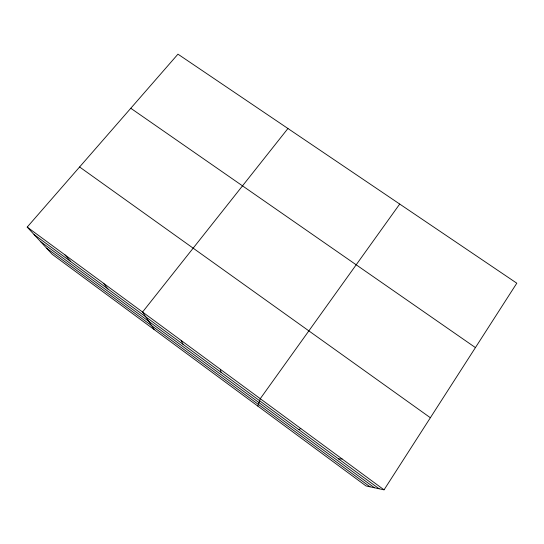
<?xml version="1.0" encoding="UTF-8"?>
<svg xmlns="http://www.w3.org/2000/svg" width="544" height="544" viewBox="0 0 544 544"><rect width="100%" height="100%" fill="white"/><g stroke="black" fill="none" stroke-linecap="round" stroke-linejoin="round"><path stroke-width="0.82" d="M257.795 406.062L260.263 398.698L399.711 204.054M384.05 489.838L516.8 283.2L177.956 54.162L27.2 227.093L52.197 254.286L365.996 485.935L384.05 489.838L27.2 227.093M287.939 128.5L142.562 312.032L154.272 329.637M298.765 429.583L300.825 428.563M338.592 458.932L342.081 458.939M130.784 108.27L475.429 347.596M79.601 166.988L430.365 417.738M34.027 234.525L379.086 488.764M40.399 241.454L374.476 487.771M46.566 248.159L370.036 486.812M65.015 254.939L70.679 261.528M103.462 283.247L107.916 288.966M181.145 340.442L183.104 344.359M220.374 369.328L221.034 372.314"/></g></svg>
